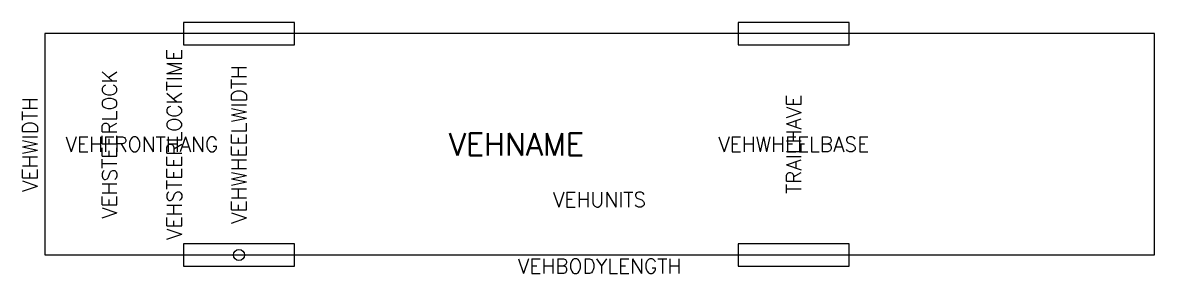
# Model space of a CAD drawing. Header units: feet. Extents: x -0.8 to 40, y -4.7 to 4.4.
import ezdxf
from ezdxf.enums import TextEntityAlignment as Align

# ---------------------------------------------------------------- set-up
doc = ezdxf.new("R2010")
doc.units = ezdxf.units.FT
doc.header["$LTSCALE"] = 100
doc.header["$MEASUREMENT"] = 0
doc.layers.add('AttributeLayer', color=7, linetype='Continuous')
doc.layers.add('C-TURN-TRCK-BODY', color=1, linetype='Continuous')
doc.styles.get("Standard").update_dxf_attribs({"font": 'simplex.shx', "height": 10})

msp = doc.modelspace()

# ---------------------------------------------------------------- linework, layer by layer
at = {"layer": 'C-TURN-TRCK-BODY'}
for points in [[(5, 3.6), (9, 3.6), (9, 4.4), (5, 4.4)], [(25, 3.6), (29, 3.6), (29, 4.4), (25, 4.4)], [(0, -4), (40, -4), (40, 4), (0, 4)], [(5, -4.4), (9, -4.4), (9, -3.6), (5, -3.6)], [(25, -4.4), (29, -4.4), (29, -3.6), (25, -3.6)]]:
    msp.add_lwpolyline(points, close=True, dxfattribs=at)
msp.add_circle((7, -4), 0.2, dxfattribs=at)

# ---------------------------------------------------------------- texts
at = {"layer": 'AttributeLayer', "flags": 8}
for tag, text, p in [('VEHSTEERLOCKTIME', '0.00', (4.667, 0)), ('VEHSTEERLOCK', '28.6479', (2.333, 0)), ('VEHWHEELWIDTH', '8.00', (7, 0)), ('TRAILHAVE', 'No', (27, 0)), ('VEHWIDTH', '8.00', (-0.533, 0))]:
    msp.add_attdef(tag, text=text, height=0.5333, rotation=90, dxfattribs=at).set_placement(p, align=Align.MIDDLE)
for tag, text, height, p in [('VEHFRONTHANG', '7.00', 0.5333, (3.5, 0)), ('VEHNAME', 'S-BUS-40', 0.8, (17, 0)), ('VEHWHEELBASE', '20.00', 0.5333, (27, 0)), ('VEHUNITS', 'M', 0.533, (20, -2)), ('VEHBODYLENGTH', '40.00', 0.5333, (20, -4.4))]:
    msp.add_attdef(tag, text=text, height=height, dxfattribs=at).set_placement(p, align=Align.MIDDLE)

doc.saveas('drawing.dxf')
